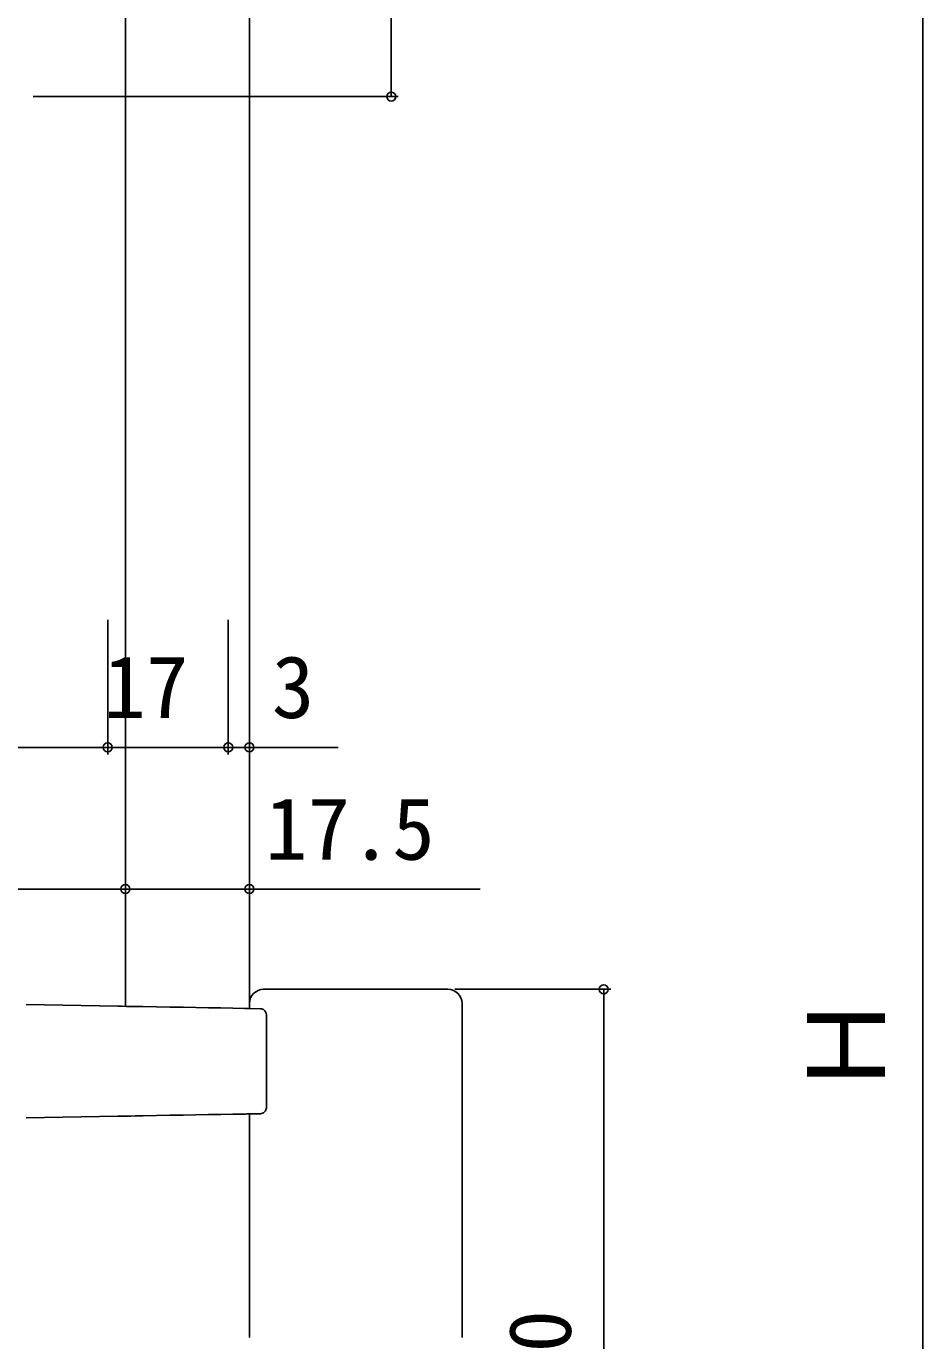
# Model space of a CAD drawing. Units: millimetres, scale not verified. Extents: x -525 to 525, y -784 to 780.
# Drawn here: x -284.5 to -158, y 248.9 to 434.4 of the extents above; entities that cross this region are included whole.
import ezdxf
from ezdxf.enums import TextEntityAlignment as Align

# ---------------------------------------------------------------- set-up
doc = ezdxf.new("R2010")
doc.units = ezdxf.units.MM
doc.header["$LTSCALE"] = 4
for name, color, linetype in [('0-4_YKK_12', 2, 'Continuous'), ('0-5_YKK_13', 4, 'Continuous'), ('0-7_YKK_D', 6, 'Continuous')]:
    doc.layers.add(name, color=color, linetype=linetype)
doc.styles.add('ＭＳ ゴシック', font='')
doc.styles.get('ＭＳ ゴシック').set_extended_font_data('MS Gothic')

msp = doc.modelspace()

# ---------------------------------------------------------------- linework, layer by layer
at = {"layer": '0-4_YKK_12'}
for p, q in [((-253, 295.882), (-253, 503)), ((-270.5, 296.187), (-270.5, 479))]:
    msp.add_line(p, q, dxfattribs=at)
at = {"layer": '0-5_YKK_13'}
for p, q in [((-248.028, 298.503), (-251, 298.503)), ((-246.485, 298.503), (-248.028, 298.503)), ((-229.515, 298.503), (-246.485, 298.503)), ((-227.972, 298.503), (-229.515, 298.503)), ((-225, 298.503), (-227.972, 298.503)), ((-271.573, 296.119), (-284.491, 296.344)), ((-251.426, 295.766), (-253.194, 295.798)), ((-253, 295.795), (-253, 296.503)), ((-223, 296.503), (-223, 249.337)), ((-250.594, 294.76), (-250.594, 281.947)), ((-284.491, 280.362), (-271.573, 280.588)), ((-253.194, 280.908), (-251.426, 280.94)), ((-253, 249.337), (-253, 280.912))]:
    msp.add_line(p, q, dxfattribs=at)
for points in [[(-268.027, 296.057), (-268.571, 296.066), (-269.141, 296.076), (-269.73, 296.087), (-270.335, 296.097), (-270.951, 296.108), (-271.573, 296.119)], [(-253.721, 295.807), (-255.367, 295.836), (-257.056, 295.865), (-258.787, 295.896), (-260.559, 295.927), (-262.371, 295.958), (-264.22, 295.99), (-266.106, 296.023), (-268.027, 296.057)], [(-253.194, 295.798), (-253.387, 295.801), (-253.565, 295.805), (-253.721, 295.807)], [(-250.594, 294.76), (-250.6, 294.916), (-250.632, 295.068), (-250.68, 295.21), (-250.746, 295.341), (-250.828, 295.459), (-250.924, 295.561), (-251.034, 295.645), (-251.156, 295.709), (-251.288, 295.752), (-251.426, 295.766)], [(-271.573, 280.588), (-270.951, 280.598), (-270.335, 280.609), (-269.73, 280.62), (-269.141, 280.63), (-268.571, 280.64), (-268.027, 280.649)], [(-268.027, 280.649), (-266.106, 280.683), (-264.22, 280.716), (-262.371, 280.748), (-260.559, 280.78), (-258.787, 280.811), (-257.056, 280.841), (-255.367, 280.87), (-253.721, 280.899)], [(-253.721, 280.899), (-253.565, 280.902), (-253.387, 280.905), (-253.194, 280.908)], [(-250.594, 281.947), (-250.6, 281.791), (-250.632, 281.639), (-250.68, 281.496), (-250.746, 281.365), (-250.828, 281.248), (-250.924, 281.146), (-251.034, 281.061), (-251.156, 280.997), (-251.288, 280.954), (-251.426, 280.94)]]:
    msp.add_lwpolyline(points, dxfattribs=at)
for centre, start, end in [((-251, 296.503), 90, 180), ((-225, 296.503), 0, 90)]:
    msp.add_arc(centre, 2, start, end, dxfattribs=at)
at = {"layer": '0-7_YKK_D'}
for p, q in [((-158, 481), (-158, 102)), ((-233, 467.5), (-233, 424.5)), ((-283.5, 424.5), (-232, 424.5)), ((-273, 350.649), (-273, 331.649)), ((-273, 350.649), (-273, 331.649)), ((-256, 350.649), (-256, 331.649)), ((-256, 350.649), (-256, 331.649)), ((-253, 350.649), (-253, 331.649)), ((-421, 332.649), (-273, 332.649)), ((-273, 332.649), (-256, 332.649)), ((-270.5, 330.649), (-270.5, 311.649)), ((-270.5, 330.649), (-270.5, 311.649)), ((-253, 330.649), (-253, 311.649)), ((-423.5, 312.649), (-270.5, 312.649)), ((-224, 298.503), (-202, 298.503)), ((-203, 198.503), (-203, 298.503))]:
    msp.add_line(p, q, dxfattribs=at)
for points in [[(-256, 332.649), (-253, 332.649), (-240.495, 332.649)], [(-270.5, 312.649), (-253, 312.649), (-220.45, 312.649)]]:
    msp.add_lwpolyline(points, dxfattribs=at)
for centre in [(-233, 424.5), (-273, 332.649), (-273, 332.649), (-256, 332.649), (-256, 332.649), (-253, 332.649), (-270.5, 312.649), (-270.5, 312.649), (-253, 312.649), (-203, 298.503)]:
    msp.add_circle(centre, 0.637, dxfattribs=at)

# ---------------------------------------------------------------- texts
at = {"layer": '0-7_YKK_D', "style": 'ＭＳ ゴシック'}
for s, p in [('17', (-273.602, 334.149)), ('3', (-249.836, 334.149)), ('17.5', (-250.791, 314.149))]:
    msp.add_text(s, height=8.798, dxfattribs=at).set_placement(p, align=Align.BOTTOM_LEFT)
for s, height, p in [('Ｈ', 11, (-160, 283.148)), ('300', 8.798, (-205, 235.276))]:
    msp.add_text(s, height=height, rotation=90, dxfattribs=at).set_placement(p, align=Align.BOTTOM_LEFT)

doc.saveas('drawing.dxf')
